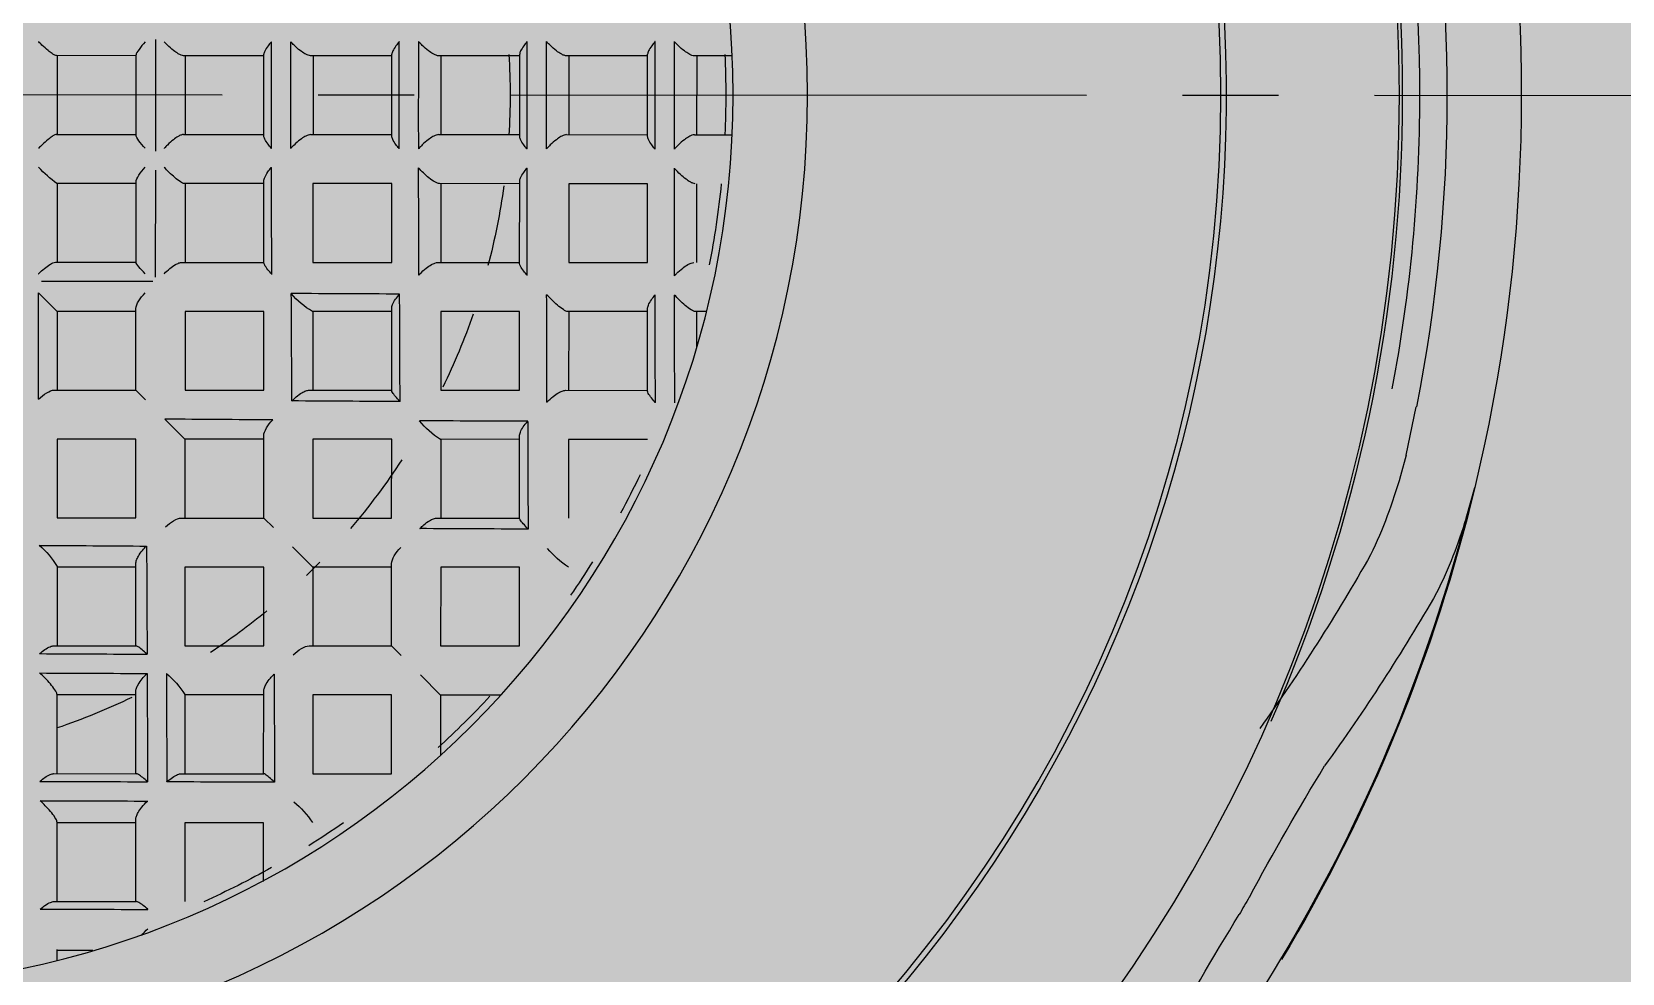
# Model space of a CAD drawing. Header units: millimetres. Extents: x 307301 to 459443, y -2888111 to -2805601.
# Drawn here: x 451698.77 to 451709.12, y -2883735.77 to -2883729.64 of the extents above; entities that cross this region are included whole.
import ezdxf

# ---------------------------------------------------------------- set-up
doc = ezdxf.new("R2010")
doc.units = ezdxf.units.MM
doc.header["$LTSCALE"] = 10
doc.header["$MEASUREMENT"] = 0
doc.linetypes.add('CENTER2', pattern=[1.125, 0.75, -0.125, 0.125, -0.125])
for name, color, linetype in [('$DDT_AUDIT_GENERATED_(131)', 7, 'Continuous'), ('$DDT_AUDIT_GENERATED_(159)', 7, 'Continuous'), ('$DDT_AUDIT_GENERATED_(15E)', 7, 'Continuous'), ('$DDT_AUDIT_GENERATED_(224)', 7, 'Continuous'), ('$DDT_AUDIT_GENERATED_(77)', 7, 'Continuous'), ('$DDT_AUDIT_GENERATED_(7E)', 7, 'Continuous'), ('$DDT_AUDIT_GENERATED_(901)', 7, 'Continuous'), ('$DDT_AUDIT_GENERATED_(E33)', 7, 'Continuous'), ('BMA  furniture', 6, 'Continuous'), ('Default', 7, 'Continuous'), ('Furniture - Plan', 3, 'Continuous')]:
    doc.layers.add(name, color=color, linetype=linetype)

# ---------------------------------------------------------------- blocks, each defined once
blk = doc.blocks.new('TUFTUFTU')
at = {"layer": 'Furniture - Plan', "ltscale": 0.01}
h = blk.add_hatch(color=250, dxfattribs=at)
h.dxf.hatch_style = 1
h.set_gradient(color1=(51, 51, 51), color2=(105, 105, 105), one_color=1, tint=0.41, name='INVCYLINDER')
edge = h.paths.add_edge_path()
edge.add_arc((1413476.938, -245799), 296.526, 0, 360)
at = {"layer": '$DDT_AUDIT_GENERATED_(131)', "color": 6, "linetype": 'Continuous'}
for radius, start, end in [(20.547, 158.644, 180.0261), (11.517, 177.3842, 180.0261), (20.547, 180.0261, 190.7343), (11.517, 180.0261, 182.5504), (11.517, 185.7775, 191.0834), (11.517, 205.4253, 208.2256), (11.517, 211.8503, 214.4429), (11.517, 222.8171, 227.5499), (11.517, 235.3841, 238.0761), (11.517, 240.8701, 245.7889)]:
    blk.add_arc((1413476.938, -245799), radius, start, end, dxfattribs=at)
at = {"layer": '$DDT_AUDIT_GENERATED_(159)', "color": 6, "linetype": 'Continuous'}
for start, end in [(176.5422, 180.0261), (180.0261, 183.4538), (187.8004, 194.7813), (199.1279, 205.9048), (213.0563, 220.4118), (224.2969, 225.9025), (230.47, 236.4663), (244.2344, 251.144)]:
    blk.add_arc((1413476.938, -245799), 8.71, start, end, dxfattribs=at)
at = {"layer": '$DDT_AUDIT_GENERATED_(15E)', "color": 3, "linetype": 'Continuous'}
for radius in [295.946, 295.558]:
    blk.add_circle((1413476.938, -245799), radius, dxfattribs=at)
at = {"layer": '$DDT_AUDIT_GENERATED_(224)', "color": 3, "linetype": 'Continuous'}
for radius in [300, 296.526, 296.132]:
    blk.add_circle((1413476.938, -245799), radius, dxfattribs=at)
at = {"layer": '$DDT_AUDIT_GENERATED_(77)', "color": 6, "linetype": 'Continuous'}
for radius in [20.285, 17.962, 12.581]:
    blk.add_circle((1413476.938, -245799), radius, dxfattribs=at)
for radius, start, end in [(18.03, 345.0261, 285.0261), (20.323, 155.4594, 180.0261), (20.323, 180.0261, 203.6723)]:
    blk.add_arc((1413476.938, -245799), radius, start, end, dxfattribs=at)
at = {"layer": '$DDT_AUDIT_GENERATED_(7E)', "color": 6, "linetype": 'Continuous'}
for p, q in [((1413456.567, -245803.689), (1413456.433, -245803.061)), ((1413455.55, -245803.571), (1413455.672, -245804.11)), ((1413456.567, -245803.689), (1413456.64, -245803.958)), ((1413455.784, -245804.509), (1413455.672, -245804.11))]:
    blk.add_line(p, q, dxfattribs=at)
for radius in [62.905, 61.937]:
    blk.add_circle((1413476.938, -245799), radius, dxfattribs=at)
for centre, radius, start, end in [((1413476.938, -245799), 21.872, 167.9893, 192.0628), ((1413476.938, -245799), 20.904, 168.8514, 191.2007), ((1413462.704, -245802.257), 6.299, 195.6674, 205.6992), ((1413476.938, -245799), 21.872, 193.5123, 210.9797), ((1413461.608, -245802.779), 6.075, 196.5465, 206.4505), ((1413476.939, -245799), 21.86, 194.5973, 225.4548), ((1413479.349, -245792.356), 25.647, 209.5077, 215.5017), ((1413478.447, -245792.651), 25.71, 209.9453, 215.9266), ((1413422.171, -245829.219), 41.456, 28.4918, 31.2106), ((1413477.609, -245798.613), 21.872, 209.6802, 210.3719), ((1413421.936, -245832.23), 43.166, 28.8954, 31.5065)]:
    blk.add_arc(centre, radius, start, end, dxfattribs=at)
at = {"layer": '$DDT_AUDIT_GENERATED_(901)', "color": 6, "linetype": 'Continuous'}
for p, q in [((1413472.844, -245798.278), (1413472.845, -245799.734)), ((1413465.332, -245798.492), (1413465.828, -245798.492)), ((1413465.799, -245798.492), (1413465.8, -245799.518)), ((1413466.438, -245799.541), (1413466.438, -245798.469)), ((1413466.438, -245798.492), (1413467.493, -245798.491)), ((1413467.464, -245798.491), (1413467.464, -245799.517)), ((1413468.103, -245799.54), (1413468.102, -245798.469)), ((1413468.102, -245798.491), (1413469.158, -245798.491)), ((1413469.128, -245798.491), (1413469.129, -245799.517)), ((1413469.767, -245799.538), (1413469.767, -245798.469)), ((1413469.767, -245798.49), (1413470.824, -245798.49)), ((1413470.793, -245798.49), (1413470.793, -245799.516)), ((1413471.432, -245799.536), (1413471.432, -245798.469)), ((1413471.432, -245798.49), (1413471.702, -245798.49)), ((1413471.702, -245798.49), (1413472.48, -245798.489)), ((1413472.457, -245798.489), (1413472.458, -245799.515)), ((1413473.097, -245799.525), (1413473.096, -245798.479)), ((1413473.096, -245798.489), (1413474.132, -245798.488)), ((1413474.122, -245798.488), (1413474.122, -245799.514)), ((1413465.828, -245799.518), (1413465.332, -245799.518)), ((1413467.493, -245799.517), (1413466.438, -245799.518)), ((1413469.158, -245799.517), (1413468.103, -245799.517)), ((1413470.824, -245799.516), (1413469.767, -245799.516)), ((1413471.702, -245799.515), (1413471.432, -245799.515)), ((1413472.48, -245799.515), (1413471.702, -245799.515)), ((1413474.132, -245799.514), (1413473.097, -245799.515)), ((1413465.8, -245800.157), (1413465.8, -245801.183)), ((1413466.439, -245800.156), (1413467.464, -245800.156)), ((1413466.439, -245801.182), (1413466.439, -245800.156)), ((1413467.464, -245800.156), (1413467.465, -245801.182)), ((1413468.104, -245801.196), (1413468.103, -245800.124)), ((1413468.103, -245800.156), (1413469.148, -245800.155)), ((1413469.129, -245800.155), (1413469.13, -245801.181)), ((1413469.768, -245800.155), (1413470.794, -245800.155)), ((1413469.768, -245801.181), (1413469.768, -245800.155)), ((1413470.794, -245800.155), (1413470.794, -245801.18)), ((1413471.433, -245801.188), (1413471.432, -245800.12)), ((1413471.432, -245800.154), (1413471.743, -245800.154)), ((1413471.743, -245800.154), (1413472.468, -245800.154)), ((1413472.458, -245800.154), (1413472.459, -245801.18)), ((1413472.845, -245799.98), (1413472.846, -245801.374)), ((1413473.097, -245801.182), (1413473.097, -245800.131)), ((1413473.097, -245800.153), (1413474.125, -245800.153)), ((1413474.123, -245800.153), (1413474.123, -245801.179)), ((1413467.465, -245801.182), (1413466.439, -245801.182)), ((1413469.168, -245801.181), (1413468.104, -245801.182)), ((1413470.794, -245801.18), (1413469.768, -245801.181)), ((1413472.217, -245801.18), (1413471.433, -245801.18)), ((1413472.497, -245801.18), (1413472.217, -245801.18)), ((1413474.145, -245801.179), (1413473.097, -245801.179)), ((1413472.878, -245801.431), (1413474.329, -245801.43)), ((1413474.124, -245801.818), (1413474.365, -245801.576)), ((1413474.366, -245802.963), (1413474.365, -245801.576)), ((1413465.673, -245801.821), (1413465.815, -245801.821)), ((1413465.801, -245801.821), (1413465.801, -245802.291)), ((1413466.44, -245802.856), (1413466.439, -245801.784)), ((1413466.439, -245801.821), (1413467.478, -245801.821)), ((1413467.465, -245801.821), (1413467.466, -245802.846)), ((1413468.104, -245801.82), (1413469.13, -245801.82)), ((1413468.104, -245802.846), (1413468.104, -245801.82)), ((1413469.13, -245801.82), (1413469.13, -245802.846)), ((1413469.769, -245802.85), (1413469.768, -245801.779)), ((1413469.769, -245801.82), (1413470.801, -245801.819)), ((1413470.794, -245801.819), (1413470.795, -245802.845)), ((1413471.433, -245801.819), (1413472.459, -245801.818)), ((1413471.434, -245802.845), (1413471.433, -245801.819)), ((1413472.459, -245801.818), (1413472.459, -245802.844)), ((1413473.098, -245802.413), (1413473.098, -245801.779)), ((1413473.098, -245801.818), (1413474.124, -245801.818)), ((1413474.124, -245801.818), (1413474.124, -245802.843)), ((1413473.098, -245802.844), (1413473.098, -245802.413)), ((1413467.508, -245802.846), (1413466.44, -245802.847)), ((1413469.13, -245802.846), (1413468.104, -245802.846)), ((1413470.842, -245802.845), (1413469.769, -245802.845)), ((1413472.459, -245802.844), (1413471.434, -245802.845)), ((1413472.973, -245802.969), (1413473.098, -245802.844)), ((1413473.529, -245802.844), (1413473.098, -245802.844)), ((1413474.163, -245802.843), (1413473.529, -245802.844)), ((1413472.46, -245803.483), (1413472.722, -245803.221)), ((1413468.105, -245804.513), (1413468.105, -245803.441)), ((1413471.434, -245804.509), (1413471.434, -245803.436)), ((1413466.44, -245803.486), (1413467.466, -245803.485)), ((1413467.466, -245803.485), (1413467.466, -245804.511)), ((1413468.105, -245803.485), (1413469.134, -245803.484)), ((1413469.131, -245803.484), (1413469.131, -245804.51)), ((1413469.769, -245803.484), (1413470.795, -245803.484)), ((1413469.77, -245804.51), (1413469.769, -245803.484)), ((1413470.795, -245803.484), (1413470.796, -245804.509)), ((1413471.434, -245803.483), (1413472.46, -245803.483)), ((1413472.46, -245803.483), (1413472.46, -245804.509)), ((1413473.098, -245803.483), (1413474.124, -245803.482)), ((1413473.099, -245804.508), (1413473.098, -245803.483)), ((1413474.124, -245803.482), (1413474.125, -245804.508)), ((1413469.178, -245804.51), (1413468.105, -245804.511)), ((1413470.796, -245804.509), (1413469.77, -245804.51)), ((1413471.309, -245804.634), (1413471.434, -245804.509)), ((1413472.508, -245804.509), (1413471.434, -245804.509)), ((1413474.125, -245804.508), (1413473.099, -245804.508)), ((1413470.796, -245805.148), (1413471.058, -245804.886)), ((1413469.771, -245806.175), (1413469.77, -245805.101)), ((1413473.1, -245806.173), (1413473.099, -245805.101)), ((1413468.105, -245805.149), (1413469.131, -245805.149)), ((1413468.106, -245806.175), (1413468.105, -245805.149)), ((1413469.131, -245805.149), (1413469.132, -245806.175)), ((1413469.77, -245805.149), (1413470.796, -245805.148)), ((1413470.796, -245805.148), (1413470.796, -245806.174)), ((1413471.435, -245805.148), (1413472.46, -245805.147)), ((1413471.435, -245806.174), (1413471.435, -245805.148)), ((1413472.46, -245805.147), (1413472.461, -245806.173)), ((1413473.099, -245805.147), (1413474.125, -245805.147)), ((1413474.125, -245805.14), (1413474.125, -245806.173)), ((1413469.132, -245806.175), (1413468.106, -245806.175)), ((1413469.645, -245806.3), (1413469.771, -245806.175)), ((1413470.844, -245806.174), (1413469.771, -245806.175)), ((1413472.461, -245806.173), (1413471.435, -245806.174)), ((1413474.166, -245806.173), (1413473.095, -245806.173)), ((1413469.132, -245806.814), (1413469.394, -245806.551)), ((1413471.436, -245807.838), (1413471.435, -245806.765)), ((1413473.1, -245807.838), (1413473.1, -245806.767)), ((1413468.345, -245806.814), (1413469.132, -245806.814)), ((1413469.132, -245806.814), (1413469.132, -245807.601)), ((1413469.771, -245806.813), (1413470.797, -245806.813)), ((1413469.771, -245807.839), (1413469.771, -245806.813)), ((1413470.797, -245806.813), (1413470.797, -245807.839)), ((1413471.435, -245806.813), (1413472.461, -245806.812)), ((1413472.461, -245806.808), (1413472.462, -245807.838)), ((1413473.1, -245806.812), (1413474.126, -245806.811)), ((1413474.126, -245806.801), (1413474.126, -245807.837)), ((1413470.797, -245807.839), (1413469.771, -245807.839)), ((1413472.506, -245807.838), (1413471.433, -245807.838)), ((1413474.165, -245807.837), (1413473.093, -245807.838)), ((1413473.101, -245809.502), (1413473.101, -245808.434)), ((1413471.436, -245808.477), (1413472.462, -245808.477)), ((1413471.436, -245809.241), (1413471.436, -245808.477)), ((1413472.462, -245808.477), (1413472.462, -245809.502)), ((1413473.101, -245808.476), (1413474.127, -245808.476)), ((1413474.127, -245808.463), (1413474.127, -245809.502)), ((1413474.164, -245809.502), (1413473.092, -245809.502)), ((1413473.658, -245810.141), (1413474.127, -245810.14)), ((1413474.127, -245810.126), (1413474.127, -245810.268))]:
    blk.add_line(p, q, dxfattribs=at)
for centre, radius, start, end in [((1412241.957, -245799.562), 1224.133, 359.993278, 0.058828), ((1412297.968, -245799.536), 1168.373, 359.991721, 0.060385), ((1412588.193, -245799.404), 879.562, 359.980511, 0.071595), ((1412635.549, -245799.383), 832.457, 359.977948, 0.074158), ((1412877.168, -245799.273), 592.25, 359.958571, 0.093534), ((1412915.869, -245799.255), 553.802, 359.95392, 0.09819), ((1413108.884, -245799.167), 362.199, 359.9161, 0.136), ((1413138.929, -245799.154), 332.406, 359.90633, 0.14577), ((1412107.624, -245799.503), 1358.466, 359.921865, 359.98095), ((1412498.261, -245799.266), 969.745, 359.876862, 359.959495), ((1412735.971, -245799.081), 733.448, 359.82308, 359.932155), ((1412985.892, -245798.74), 485.444, 359.69349, 359.85777), ((1413473.336, -245799.019), 1.382, 304.8378, 318.0932), ((1411594.977, -245798.738), 1871.113, 359.869268, 359.9122), ((1411643.157, -245798.651), 1823.185, 359.863123, 359.907178), ((1411871.823, -245798.036), 1595.933, 359.821736, 359.872022), ((1412002.826, -245796.356), 1466.849, 359.74077, 359.795413), ((1413465.989, -244943.136), 858.465, 270.245407, 270.339537), ((1413470.303, -245800.951), 1.001, 299.8476, 320.5892), ((1411673.249, -245792.22), 1797.851, 359.65697, 359.701513), ((1413464.233, -244780.812), 1022.195, 270.304189, 270.383121), ((1413462.168, -244407.837), 1395.425, 270.239399, 270.297288), ((1413468.513, -245802.503), 1.162, 302.3198, 320.3959), ((1413464.743, -244865.821), 937.434, 270.401846, 270.487663), ((1413459.856, -244016.729), 1787.943, 270.260784, 270.305924), ((1413466.668, -245803.988), 1.411, 304.5949, 319.5417), ((1414451.128, -245810.555), 978.185, 179.667209, 179.749692), ((1413485.359, -247602.782), 1797.951, 90.350594, 90.395135), ((1413474.994, -245805.637), 1.001, 129.4629, 150.2045), ((1413480.923, -247273.059), 1466.799, 90.256692, 90.311337), ((1415218.371, -245814.297), 1747.089, 179.745654, 179.79185), ((1413473.443, -245807.428), 1.162, 129.6562, 147.7323), ((1414936.84, -245812.765), 1464.152, 179.756176, 179.811348), ((1414841.918, -245812.267), 1368.978, 179.760007, 179.819025), ((1413480.585, -247270.824), 1464.311, 90.24395, 90.298697), ((1413479.477, -247372.301), 1564.372, 90.187877, 90.239169), ((1413471.96, -245809.275), 1.411, 130.5105, 145.4572), ((1413479.362, -247404.143), 1595.962, 90.180084, 90.230369), ((1413478.955, -247632.759), 1823.164, 90.144928, 90.188983), ((1413472.453, -245810.401), 0.732, 38.4799, 48.1342)]:
    blk.add_arc(centre, radius, start, end, dxfattribs=at)
for points, knots in [([(1413465.828, -245798.492), (1413465.837, -245798.492), (1413465.848, -245798.49), (1413465.861, -245798.485), (1413465.873, -245798.481), (1413465.886, -245798.474), (1413465.9, -245798.467), (1413465.919, -245798.456), (1413465.94, -245798.442), (1413465.959, -245798.427), (1413465.987, -245798.406), (1413466.013, -245798.383), (1413466.038, -245798.359), (1413466.055, -245798.342), (1413466.072, -245798.325), (1413466.087, -245798.308), (1413466.088, -245798.307), (1413466.088, -245798.306), (1413466.089, -245798.305)], [0, 0, 0, 0, 0.145875, 0.145875, 0.145875, 0.290449, 0.290449, 0.290449, 0.498511, 0.498511, 0.498511, 0.786425, 0.786425, 0.786425, 0.989253, 0.989253, 0.989253, 1, 1, 1, 1]), ([(1413466.341, -245798.305), (1413466.342, -245798.306), (1413466.342, -245798.307), (1413466.343, -245798.307), (1413466.358, -245798.325), (1413466.372, -245798.342), (1413466.385, -245798.359), (1413466.402, -245798.383), (1413466.417, -245798.407), (1413466.426, -245798.427), (1413466.433, -245798.443), (1413466.438, -245798.458), (1413466.438, -245798.469)], [0, 0, 0, 0, 0.014647, 0.014647, 0.014647, 0.296301, 0.296301, 0.296301, 0.696508, 0.696508, 0.696508, 1, 1, 1, 1]), ([(1413467.493, -245798.491), (1413467.502, -245798.491), (1413467.513, -245798.489), (1413467.526, -245798.484), (1413467.538, -245798.48), (1413467.552, -245798.473), (1413467.565, -245798.466), (1413467.585, -245798.455), (1413467.606, -245798.441), (1413467.625, -245798.426), (1413467.653, -245798.405), (1413467.679, -245798.382), (1413467.704, -245798.358), (1413467.721, -245798.341), (1413467.737, -245798.325), (1413467.751, -245798.308), (1413467.752, -245798.307), (1413467.753, -245798.306), (1413467.754, -245798.305)], [0, 0, 0, 0, 0.146971, 0.146971, 0.146971, 0.292613, 0.292613, 0.292613, 0.502793, 0.502793, 0.502793, 0.793256, 0.793256, 0.793256, 0.98921, 0.98921, 0.98921, 1, 1, 1, 1]), ([(1413468.005, -245798.305), (1413468.006, -245798.306), (1413468.007, -245798.307), (1413468.008, -245798.308), (1413468.023, -245798.325), (1413468.037, -245798.343), (1413468.049, -245798.36), (1413468.066, -245798.383), (1413468.081, -245798.407), (1413468.091, -245798.427), (1413468.098, -245798.443), (1413468.102, -245798.457), (1413468.102, -245798.469)], [0, 0, 0, 0, 0.014628, 0.014628, 0.014628, 0.296243, 0.296243, 0.296243, 0.696776, 0.696776, 0.696776, 1, 1, 1, 1]), ([(1413469.158, -245798.491), (1413469.167, -245798.491), (1413469.179, -245798.488), (1413469.192, -245798.484), (1413469.204, -245798.479), (1413469.218, -245798.473), (1413469.231, -245798.465), (1413469.251, -245798.454), (1413469.272, -245798.44), (1413469.292, -245798.424), (1413469.32, -245798.404), (1413469.346, -245798.38), (1413469.371, -245798.356), (1413469.387, -245798.34), (1413469.402, -245798.325), (1413469.416, -245798.309), (1413469.417, -245798.308), (1413469.417, -245798.307), (1413469.418, -245798.306)], [0, 0, 0, 0, 0.148561, 0.148561, 0.148561, 0.295756, 0.295756, 0.295756, 0.509003, 0.509003, 0.509003, 0.80311, 0.80311, 0.80311, 0.989148, 0.989148, 0.989148, 1, 1, 1, 1]), ([(1413469.67, -245798.306), (1413469.67, -245798.307), (1413469.671, -245798.308), (1413469.672, -245798.309), (1413469.687, -245798.326), (1413469.701, -245798.344), (1413469.713, -245798.36), (1413469.731, -245798.384), (1413469.746, -245798.407), (1413469.755, -245798.428), (1413469.763, -245798.443), (1413469.767, -245798.458), (1413469.767, -245798.469)], [0, 0, 0, 0, 0.0146, 0.0146, 0.0146, 0.296351, 0.296351, 0.296351, 0.697247, 0.697247, 0.697247, 1, 1, 1, 1]), ([(1413470.824, -245798.49), (1413470.833, -245798.49), (1413470.845, -245798.487), (1413470.858, -245798.483), (1413470.87, -245798.478), (1413470.884, -245798.472), (1413470.898, -245798.464), (1413470.919, -245798.452), (1413470.94, -245798.438), (1413470.96, -245798.423), (1413470.988, -245798.402), (1413471.015, -245798.378), (1413471.039, -245798.353), (1413471.054, -245798.339), (1413471.067, -245798.325), (1413471.08, -245798.31), (1413471.081, -245798.309), (1413471.082, -245798.309), (1413471.082, -245798.308)], [0, 0, 0, 0, 0.151079, 0.151079, 0.151079, 0.300732, 0.300732, 0.300732, 0.51881, 0.51881, 0.51881, 0.818547, 0.818547, 0.818547, 0.989051, 0.989051, 0.989051, 1, 1, 1, 1]), ([(1413471.334, -245798.308), (1413471.335, -245798.309), (1413471.336, -245798.31), (1413471.336, -245798.311), (1413471.351, -245798.328), (1413471.366, -245798.345), (1413471.378, -245798.362), (1413471.395, -245798.386), (1413471.41, -245798.409), (1413471.42, -245798.429), (1413471.427, -245798.444), (1413471.432, -245798.458), (1413471.432, -245798.469)], [0, 0, 0, 0, 0.014552, 0.014552, 0.014552, 0.296996, 0.296996, 0.296996, 0.698185, 0.698185, 0.698185, 1, 1, 1, 1]), ([(1413472.48, -245798.489), (1413472.488, -245798.489), (1413472.499, -245798.487), (1413472.51, -245798.482), (1413472.522, -245798.477), (1413472.535, -245798.471), (1413472.548, -245798.463), (1413472.568, -245798.451), (1413472.588, -245798.437), (1413472.608, -245798.421), (1413472.636, -245798.4), (1413472.663, -245798.376), (1413472.688, -245798.351), (1413472.702, -245798.338), (1413472.715, -245798.325), (1413472.727, -245798.311), (1413472.728, -245798.31), (1413472.729, -245798.309), (1413472.729, -245798.308)], [0, 0, 0, 0, 0.152296, 0.152296, 0.152296, 0.303133, 0.303133, 0.303133, 0.524406, 0.524406, 0.524406, 0.830898, 0.830898, 0.830898, 0.989077, 0.989077, 0.989077, 1, 1, 1, 1]), ([(1413472.976, -245798.308), (1413473.008, -245798.342), (1413473.036, -245798.376), (1413473.08, -245798.437), (1413473.096, -245798.464), (1413473.096, -245798.479)], [0, 0, 0, 0, 0.5, 0.5, 1, 1, 1, 1]), ([(1413474.132, -245798.488), (1413474.137, -245798.488), (1413474.145, -245798.486), (1413474.155, -245798.481), (1413474.164, -245798.477), (1413474.175, -245798.47), (1413474.187, -245798.462), (1413474.204, -245798.451), (1413474.223, -245798.437), (1413474.241, -245798.421), (1413474.268, -245798.4), (1413474.295, -245798.375), (1413474.321, -245798.35), (1413474.334, -245798.337), (1413474.348, -245798.324), (1413474.361, -245798.31), (1413474.362, -245798.31), (1413474.363, -245798.309), (1413474.364, -245798.308)], [0, 0, 0, 0, 0.151404, 0.151404, 0.151404, 0.301338, 0.301338, 0.301338, 0.522087, 0.522087, 0.522087, 0.829533, 0.829533, 0.829533, 0.989116, 0.989116, 0.989116, 1, 1, 1, 1]), ([(1413465.828, -245799.518), (1413465.837, -245799.518), (1413465.849, -245799.521), (1413465.861, -245799.525), (1413465.873, -245799.529), (1413465.887, -245799.536), (1413465.9, -245799.544), (1413465.92, -245799.555), (1413465.94, -245799.568), (1413465.96, -245799.583), (1413465.987, -245799.604), (1413466.014, -245799.627), (1413466.038, -245799.651), (1413466.056, -245799.668), (1413466.072, -245799.685), (1413466.087, -245799.702), (1413466.088, -245799.703), (1413466.089, -245799.704), (1413466.09, -245799.705)], [0, 0, 0, 0, 0.145875, 0.145875, 0.145875, 0.290449, 0.290449, 0.290449, 0.498511, 0.498511, 0.498511, 0.786425, 0.786425, 0.786425, 0.989253, 0.989253, 0.989253, 1, 1, 1, 1]), ([(1413466.341, -245799.705), (1413466.342, -245799.704), (1413466.343, -245799.703), (1413466.344, -245799.702), (1413466.359, -245799.685), (1413466.373, -245799.667), (1413466.385, -245799.65), (1413466.403, -245799.627), (1413466.417, -245799.603), (1413466.427, -245799.582), (1413466.434, -245799.567), (1413466.438, -245799.552), (1413466.438, -245799.541)], [0, 0, 0, 0, 0.014647, 0.014647, 0.014647, 0.296301, 0.296301, 0.296301, 0.696508, 0.696508, 0.696508, 1, 1, 1, 1]), ([(1413467.493, -245799.517), (1413467.502, -245799.517), (1413467.514, -245799.52), (1413467.526, -245799.524), (1413467.539, -245799.529), (1413467.552, -245799.535), (1413467.566, -245799.543), (1413467.586, -245799.554), (1413467.606, -245799.568), (1413467.626, -245799.583), (1413467.653, -245799.604), (1413467.68, -245799.627), (1413467.705, -245799.651), (1413467.721, -245799.667), (1413467.737, -245799.684), (1413467.752, -245799.701), (1413467.753, -245799.702), (1413467.754, -245799.702), (1413467.754, -245799.703)], [0, 0, 0, 0, 0.146971, 0.146971, 0.146971, 0.292613, 0.292613, 0.292613, 0.502793, 0.502793, 0.502793, 0.793256, 0.793256, 0.793256, 0.98921, 0.98921, 0.98921, 1, 1, 1, 1]), ([(1413468.006, -245799.703), (1413468.007, -245799.702), (1413468.007, -245799.701), (1413468.008, -245799.7), (1413468.023, -245799.683), (1413468.037, -245799.666), (1413468.05, -245799.649), (1413468.067, -245799.625), (1413468.082, -245799.601), (1413468.091, -245799.581), (1413468.098, -245799.565), (1413468.103, -245799.551), (1413468.103, -245799.54)], [0, 0, 0, 0, 0.014628, 0.014628, 0.014628, 0.296243, 0.296243, 0.296243, 0.696776, 0.696776, 0.696776, 1, 1, 1, 1]), ([(1413469.158, -245799.517), (1413469.168, -245799.517), (1413469.179, -245799.519), (1413469.192, -245799.524), (1413469.204, -245799.528), (1413469.218, -245799.535), (1413469.232, -245799.542), (1413469.252, -245799.554), (1413469.273, -245799.568), (1413469.293, -245799.583), (1413469.32, -245799.604), (1413469.347, -245799.627), (1413469.372, -245799.651), (1413469.387, -245799.667), (1413469.402, -245799.682), (1413469.416, -245799.698), (1413469.417, -245799.699), (1413469.418, -245799.7), (1413469.419, -245799.701)], [0, 0, 0, 0, 0.148561, 0.148561, 0.148561, 0.295756, 0.295756, 0.295756, 0.509003, 0.509003, 0.509003, 0.80311, 0.80311, 0.80311, 0.989148, 0.989148, 0.989148, 1, 1, 1, 1]), ([(1413469.67, -245799.701), (1413469.671, -245799.7), (1413469.672, -245799.699), (1413469.673, -245799.698), (1413469.688, -245799.681), (1413469.702, -245799.663), (1413469.714, -245799.646), (1413469.732, -245799.623), (1413469.746, -245799.599), (1413469.756, -245799.579), (1413469.763, -245799.563), (1413469.767, -245799.549), (1413469.767, -245799.538)], [0, 0, 0, 0, 0.0146, 0.0146, 0.0146, 0.296351, 0.296351, 0.296351, 0.697247, 0.697247, 0.697247, 1, 1, 1, 1]), ([(1413470.824, -245799.516), (1413470.834, -245799.516), (1413470.846, -245799.518), (1413470.858, -245799.523), (1413470.871, -245799.527), (1413470.885, -245799.534), (1413470.899, -245799.542), (1413470.919, -245799.553), (1413470.94, -245799.567), (1413470.96, -245799.583), (1413470.988, -245799.604), (1413471.015, -245799.628), (1413471.04, -245799.652), (1413471.054, -245799.666), (1413471.068, -245799.681), (1413471.081, -245799.695), (1413471.081, -245799.696), (1413471.082, -245799.697), (1413471.083, -245799.698)], [0, 0, 0, 0, 0.151079, 0.151079, 0.151079, 0.300732, 0.300732, 0.300732, 0.51881, 0.51881, 0.51881, 0.818547, 0.818547, 0.818547, 0.989051, 0.989051, 0.989051, 1, 1, 1, 1]), ([(1413471.335, -245799.697), (1413471.335, -245799.696), (1413471.336, -245799.695), (1413471.337, -245799.695), (1413471.352, -245799.677), (1413471.366, -245799.66), (1413471.379, -245799.643), (1413471.396, -245799.619), (1413471.411, -245799.596), (1413471.42, -245799.576), (1413471.428, -245799.561), (1413471.432, -245799.547), (1413471.432, -245799.536)], [0, 0, 0, 0, 0.014552, 0.014552, 0.014552, 0.296996, 0.296996, 0.296996, 0.698185, 0.698185, 0.698185, 1, 1, 1, 1]), ([(1413472.48, -245799.515), (1413472.488, -245799.515), (1413472.499, -245799.518), (1413472.511, -245799.522), (1413472.522, -245799.527), (1413472.535, -245799.533), (1413472.549, -245799.541), (1413472.568, -245799.553), (1413472.589, -245799.567), (1413472.609, -245799.583), (1413472.636, -245799.604), (1413472.664, -245799.628), (1413472.689, -245799.653), (1413472.702, -245799.666), (1413472.715, -245799.679), (1413472.728, -245799.693), (1413472.728, -245799.694), (1413472.729, -245799.695), (1413472.73, -245799.696)], [0, 0, 0, 0, 0.152296, 0.152296, 0.152296, 0.303133, 0.303133, 0.303133, 0.524406, 0.524406, 0.524406, 0.830898, 0.830898, 0.830898, 0.989077, 0.989077, 0.989077, 1, 1, 1, 1]), ([(1413472.977, -245799.695), (1413473.009, -245799.661), (1413473.037, -245799.628), (1413473.081, -245799.567), (1413473.097, -245799.54), (1413473.097, -245799.525)], [0, 0, 0, 0, 0.5, 0.5, 1, 1, 1, 1]), ([(1413474.132, -245799.514), (1413474.138, -245799.514), (1413474.146, -245799.517), (1413474.155, -245799.521), (1413474.165, -245799.526), (1413474.176, -245799.532), (1413474.187, -245799.54), (1413474.204, -245799.552), (1413474.223, -245799.566), (1413474.242, -245799.582), (1413474.268, -245799.603), (1413474.295, -245799.627), (1413474.321, -245799.652), (1413474.335, -245799.665), (1413474.348, -245799.679), (1413474.361, -245799.692), (1413474.362, -245799.693), (1413474.363, -245799.694), (1413474.364, -245799.695)], [0, 0, 0, 0, 0.151404, 0.151404, 0.151404, 0.301338, 0.301338, 0.301338, 0.522087, 0.522087, 0.522087, 0.829533, 0.829533, 0.829533, 0.989116, 0.989116, 0.989116, 1, 1, 1, 1]), ([(1413465.821, -245800.157), (1413465.829, -245800.157), (1413465.838, -245800.155), (1413465.849, -245800.15), (1413465.86, -245800.146), (1413465.872, -245800.14), (1413465.885, -245800.133), (1413465.902, -245800.123), (1413465.92, -245800.111), (1413465.938, -245800.098), (1413465.962, -245800.079), (1413465.987, -245800.058), (1413466.011, -245800.036), (1413466.038, -245800.011), (1413466.064, -245799.984), (1413466.087, -245799.957), (1413466.088, -245799.956), (1413466.089, -245799.956), (1413466.09, -245799.955)], [0, 0, 0, 0, 0.130615, 0.130615, 0.130615, 0.260342, 0.260342, 0.260342, 0.438697, 0.438697, 0.438697, 0.690382, 0.690382, 0.690382, 0.989825, 0.989825, 0.989825, 1, 1, 1, 1]), ([(1413468.103, -245800.124), (1413468.103, -245800.111), (1413468.099, -245800.096), (1413468.092, -245800.079), (1413468.082, -245800.057), (1413468.068, -245800.033), (1413468.051, -245800.009), (1413468.038, -245799.991), (1413468.024, -245799.973), (1413468.008, -245799.955), (1413468.007, -245799.954), (1413468.007, -245799.953), (1413468.006, -245799.952)], [0, 0, 0, 0, 0.303302, 0.303302, 0.303302, 0.695194, 0.695194, 0.695194, 0.985076, 0.985076, 0.985076, 1, 1, 1, 1]), ([(1413469.148, -245800.155), (1413469.177, -245800.155), (1413469.234, -245800.12), (1413469.333, -245800.04), (1413469.38, -245799.994), (1413469.419, -245799.949)], [0, 0, 0, 0, 0.5, 0.5, 1, 1, 1, 1]), ([(1413471.432, -245800.12), (1413471.432, -245800.107), (1413471.428, -245800.09), (1413471.421, -245800.073), (1413471.412, -245800.051), (1413471.397, -245800.027), (1413471.381, -245800.003), (1413471.368, -245799.985), (1413471.353, -245799.966), (1413471.337, -245799.947), (1413471.336, -245799.947), (1413471.335, -245799.946), (1413471.334, -245799.945)], [0, 0, 0, 0, 0.301267, 0.301267, 0.301267, 0.68809, 0.68809, 0.68809, 0.98501, 0.98501, 0.98501, 1, 1, 1, 1]), ([(1413472.468, -245800.154), (1413472.49, -245800.154), (1413472.543, -245800.117), (1413472.641, -245800.034), (1413472.689, -245799.988), (1413472.73, -245799.943)], [0, 0, 0, 0, 0.5, 0.5, 1, 1, 1, 1]), ([(1413473.097, -245800.131), (1413473.097, -245800.11), (1413473.081, -245800.078), (1413473.037, -245800.012), (1413473.009, -245799.977), (1413472.977, -245799.942)], [0, 0, 0, 0, 0.5, 0.5, 1, 1, 1, 1]), ([(1413466.089, -245801.356), (1413466.088, -245801.355), (1413466.087, -245801.354), (1413466.086, -245801.353), (1413466.078, -245801.344), (1413466.07, -245801.335), (1413466.062, -245801.327), (1413466.037, -245801.301), (1413466.009, -245801.276), (1413465.981, -245801.254), (1413465.96, -245801.238), (1413465.937, -245801.222), (1413465.916, -245801.21), (1413465.901, -245801.202), (1413465.886, -245801.195), (1413465.873, -245801.19), (1413465.859, -245801.185), (1413465.846, -245801.183), (1413465.836, -245801.183)], [0, 0, 0, 0, 0.011348, 0.011348, 0.011348, 0.116907, 0.116907, 0.116907, 0.436701, 0.436701, 0.436701, 0.675798, 0.675798, 0.675798, 0.837062, 0.837062, 0.837062, 1, 1, 1, 1]), ([(1413468.004, -245801.351), (1413468.005, -245801.35), (1413468.005, -245801.349), (1413468.006, -245801.348), (1413468.022, -245801.33), (1413468.037, -245801.311), (1413468.051, -245801.294), (1413468.068, -245801.271), (1413468.083, -245801.249), (1413468.092, -245801.231), (1413468.099, -245801.217), (1413468.104, -245801.204), (1413468.104, -245801.196)], [0, 0, 0, 0, 0.014142, 0.014142, 0.014142, 0.312027, 0.312027, 0.312027, 0.706914, 0.706914, 0.706914, 1, 1, 1, 1]), ([(1413469.416, -245801.346), (1413469.415, -245801.345), (1413469.414, -245801.344), (1413469.413, -245801.343), (1413469.409, -245801.339), (1413469.406, -245801.335), (1413469.402, -245801.331), (1413469.377, -245801.305), (1413469.349, -245801.279), (1413469.32, -245801.256), (1413469.298, -245801.239), (1413469.275, -245801.223), (1413469.252, -245801.21), (1413469.237, -245801.201), (1413469.222, -245801.194), (1413469.207, -245801.189), (1413469.193, -245801.184), (1413469.179, -245801.181), (1413469.168, -245801.181)], [0, 0, 0, 0, 0.011715, 0.011715, 0.011715, 0.060732, 0.060732, 0.060732, 0.397296, 0.397296, 0.397296, 0.654831, 0.654831, 0.654831, 0.826479, 0.826479, 0.826479, 1, 1, 1, 1]), ([(1413471.329, -245801.336), (1413471.329, -245801.336), (1413471.33, -245801.335), (1413471.331, -245801.334), (1413471.349, -245801.314), (1413471.366, -245801.294), (1413471.381, -245801.276), (1413471.398, -245801.254), (1413471.412, -245801.234), (1413471.422, -245801.218), (1413471.428, -245801.206), (1413471.433, -245801.195), (1413471.433, -245801.188)], [0, 0, 0, 0, 0.013705, 0.013705, 0.013705, 0.340198, 0.340198, 0.340198, 0.720806, 0.720806, 0.720806, 1, 1, 1, 1]), ([(1413472.731, -245801.33), (1413472.73, -245801.329), (1413472.729, -245801.328), (1413472.728, -245801.327), (1413472.706, -245801.304), (1413472.682, -245801.281), (1413472.657, -245801.261), (1413472.634, -245801.242), (1413472.609, -245801.224), (1413472.585, -245801.21), (1413472.569, -245801.201), (1413472.553, -245801.194), (1413472.538, -245801.188), (1413472.524, -245801.183), (1413472.509, -245801.18), (1413472.497, -245801.18)], [0, 0, 0, 0, 0.012306, 0.012306, 0.012306, 0.321674, 0.321674, 0.321674, 0.615302, 0.615302, 0.615302, 0.806528, 0.806528, 0.806528, 1, 1, 1, 1]), ([(1413472.978, -245801.329), (1413473.009, -245801.297), (1413473.037, -245801.265), (1413473.081, -245801.212), (1413473.097, -245801.19), (1413473.097, -245801.182)], [0, 0, 0, 0, 0.5, 0.5, 1, 1, 1, 1]), ([(1413474.365, -245801.329), (1413474.364, -245801.328), (1413474.363, -245801.327), (1413474.362, -245801.326), (1413474.339, -245801.303), (1413474.314, -245801.28), (1413474.289, -245801.26), (1413474.266, -245801.241), (1413474.242, -245801.223), (1413474.219, -245801.209), (1413474.205, -245801.2), (1413474.191, -245801.193), (1413474.178, -245801.187), (1413474.166, -245801.182), (1413474.154, -245801.179), (1413474.145, -245801.179)], [0, 0, 0, 0, 0.012123, 0.012123, 0.012123, 0.325956, 0.325956, 0.325956, 0.621561, 0.621561, 0.621561, 0.809611, 0.809611, 0.809611, 1, 1, 1, 1]), ([(1413465.815, -245801.821), (1413465.84, -245801.821), (1413465.899, -245801.783), (1413466, -245801.698), (1413466.048, -245801.65), (1413466.088, -245801.605)], [0, 0, 0, 0, 0.5, 0.5, 1, 1, 1, 1]), ([(1413466.439, -245801.784), (1413466.439, -245801.77), (1413466.435, -245801.754), (1413466.428, -245801.736), (1413466.419, -245801.714), (1413466.405, -245801.69), (1413466.389, -245801.666), (1413466.375, -245801.647), (1413466.359, -245801.627), (1413466.342, -245801.607), (1413466.341, -245801.606), (1413466.341, -245801.605), (1413466.34, -245801.604)], [0, 0, 0, 0, 0.297124, 0.297124, 0.297124, 0.675161, 0.675161, 0.675161, 0.985035, 0.985035, 0.985035, 1, 1, 1, 1]), ([(1413467.478, -245801.821), (1413467.49, -245801.821), (1413467.511, -245801.811), (1413467.559, -245801.78), (1413467.586, -245801.759), (1413467.663, -245801.694), (1413467.711, -245801.646), (1413467.752, -245801.601)], [0, 0, 0, 0, 0.25, 0.25, 0.5, 0.5, 1, 1, 1, 1]), ([(1413469.768, -245801.779), (1413469.768, -245801.764), (1413469.764, -245801.748), (1413469.757, -245801.73), (1413469.748, -245801.708), (1413469.735, -245801.684), (1413469.719, -245801.66), (1413469.704, -245801.639), (1413469.687, -245801.617), (1413469.669, -245801.596), (1413469.668, -245801.595), (1413469.667, -245801.595), (1413469.666, -245801.594)], [0, 0, 0, 0, 0.289598, 0.289598, 0.289598, 0.65437, 0.65437, 0.65437, 0.985088, 0.985088, 0.985088, 1, 1, 1, 1]), ([(1413466.337, -245803.006), (1413466.338, -245803.005), (1413466.338, -245803.005), (1413466.339, -245803.004), (1413466.357, -245802.984), (1413466.373, -245802.965), (1413466.388, -245802.946), (1413466.405, -245802.925), (1413466.419, -245802.904), (1413466.429, -245802.887), (1413466.436, -245802.874), (1413466.44, -245802.864), (1413466.44, -245802.856)], [0, 0, 0, 0, 0.013794, 0.013794, 0.013794, 0.332699, 0.332699, 0.332699, 0.717117, 0.717117, 0.717117, 1, 1, 1, 1]), ([(1413467.748, -245803.001), (1413467.747, -245803), (1413467.746, -245802.999), (1413467.745, -245802.998), (1413467.722, -245802.973), (1413467.696, -245802.948), (1413467.668, -245802.926), (1413467.645, -245802.907), (1413467.621, -245802.89), (1413467.597, -245802.877), (1413467.581, -245802.868), (1413467.565, -245802.86), (1413467.55, -245802.855), (1413467.535, -245802.849), (1413467.52, -245802.846), (1413467.508, -245802.846)], [0, 0, 0, 0, 0.012191, 0.012191, 0.012191, 0.345656, 0.345656, 0.345656, 0.626474, 0.626474, 0.626474, 0.812184, 0.812184, 0.812184, 1, 1, 1, 1]), ([(1413469.66, -245802.992), (1413469.661, -245802.992), (1413469.662, -245802.991), (1413469.663, -245802.99), (1413469.683, -245802.968), (1413469.702, -245802.946), (1413469.719, -245802.926), (1413469.735, -245802.907), (1413469.749, -245802.888), (1413469.758, -245802.874), (1413469.765, -245802.863), (1413469.769, -245802.855), (1413469.769, -245802.85)], [0, 0, 0, 0, 0.013311, 0.013311, 0.013311, 0.371992, 0.371992, 0.371992, 0.734773, 0.734773, 0.734773, 1, 1, 1, 1]), ([(1413471.069, -245802.984), (1413471.068, -245802.983), (1413471.067, -245802.982), (1413471.066, -245802.981), (1413471.049, -245802.964), (1413471.031, -245802.947), (1413471.012, -245802.931), (1413470.988, -245802.911), (1413470.962, -245802.892), (1413470.937, -245802.878), (1413470.92, -245802.868), (1413470.903, -245802.86), (1413470.887, -245802.854), (1413470.871, -245802.848), (1413470.855, -245802.845), (1413470.842, -245802.845)], [0, 0, 0, 0, 0.013003, 0.013003, 0.013003, 0.256763, 0.256763, 0.256763, 0.576735, 0.576735, 0.576735, 0.787133, 0.787133, 0.787133, 1, 1, 1, 1]), ([(1413468.105, -245803.441), (1413468.105, -245803.427), (1413468.101, -245803.41), (1413468.094, -245803.392), (1413468.085, -245803.37), (1413468.072, -245803.346), (1413468.057, -245803.323), (1413468.041, -245803.299), (1413468.022, -245803.275), (1413468.001, -245803.253), (1413468, -245803.252), (1413467.999, -245803.251), (1413467.998, -245803.25)], [0, 0, 0, 0, 0.279991, 0.279991, 0.279991, 0.629241, 0.629241, 0.629241, 0.985245, 0.985245, 0.985245, 1, 1, 1, 1]), ([(1413467.994, -245804.653), (1413467.994, -245804.652), (1413467.995, -245804.651), (1413467.996, -245804.65), (1413468.018, -245804.626), (1413468.039, -245804.604), (1413468.056, -245804.583), (1413468.072, -245804.565), (1413468.086, -245804.548), (1413468.095, -245804.534), (1413468.101, -245804.525), (1413468.105, -245804.517), (1413468.105, -245804.513)], [0, 0, 0, 0, 0.013084, 0.013084, 0.013084, 0.39311, 0.39311, 0.39311, 0.743636, 0.743636, 0.743636, 1, 1, 1, 1]), ([(1413469.402, -245804.646), (1413469.401, -245804.645), (1413469.4, -245804.644), (1413469.399, -245804.643), (1413469.384, -245804.627), (1413469.368, -245804.612), (1413469.352, -245804.598), (1413469.327, -245804.578), (1413469.301, -245804.559), (1413469.275, -245804.544), (1413469.258, -245804.534), (1413469.241, -245804.525), (1413469.225, -245804.52), (1413469.208, -245804.514), (1413469.192, -245804.51), (1413469.178, -245804.51)], [0, 0, 0, 0, 0.013205, 0.013205, 0.013205, 0.234096, 0.234096, 0.234096, 0.56363, 0.56363, 0.56363, 0.780538, 0.780538, 0.780538, 1, 1, 1, 1]), ([(1413473.099, -245805.101), (1413473.099, -245805.087), (1413473.096, -245805.071), (1413473.09, -245805.055), (1413473.084, -245805.039), (1413473.076, -245805.022), (1413473.066, -245805.005), (1413473.052, -245804.98), (1413473.033, -245804.954), (1413473.013, -245804.93), (1413472.997, -245804.911), (1413472.98, -245804.893), (1413472.963, -245804.876), (1413472.962, -245804.875), (1413472.961, -245804.874), (1413472.96, -245804.874)], [0, 0, 0, 0, 0.212867, 0.212867, 0.212867, 0.423265, 0.423265, 0.423265, 0.743237, 0.743237, 0.743237, 0.986997, 0.986997, 0.986997, 1, 1, 1, 1]), ([(1413472.953, -245806.282), (1413472.953, -245806.281), (1413472.954, -245806.28), (1413472.955, -245806.279), (1413472.978, -245806.259), (1413472.999, -245806.24), (1413473.019, -245806.223), (1413473.038, -245806.207), (1413473.057, -245806.193), (1413473.071, -245806.184), (1413473.082, -245806.177), (1413473.09, -245806.173), (1413473.095, -245806.173)], [0, 0, 0, 0, 0.013311, 0.013311, 0.013311, 0.371992, 0.371992, 0.371992, 0.734773, 0.734773, 0.734773, 1, 1, 1, 1]), ([(1413474.352, -245806.275), (1413474.351, -245806.274), (1413474.35, -245806.273), (1413474.349, -245806.272), (1413474.328, -245806.254), (1413474.306, -245806.237), (1413474.285, -245806.222), (1413474.261, -245806.206), (1413474.237, -245806.193), (1413474.215, -245806.184), (1413474.198, -245806.177), (1413474.181, -245806.173), (1413474.166, -245806.173)], [0, 0, 0, 0, 0.014912, 0.014912, 0.014912, 0.34563, 0.34563, 0.34563, 0.710402, 0.710402, 0.710402, 1, 1, 1, 1]), ([(1413471.435, -245806.765), (1413471.435, -245806.751), (1413471.432, -245806.735), (1413471.426, -245806.719), (1413471.42, -245806.703), (1413471.412, -245806.685), (1413471.402, -245806.668), (1413471.387, -245806.643), (1413471.368, -245806.616), (1413471.347, -245806.592), (1413471.333, -245806.575), (1413471.318, -245806.559), (1413471.302, -245806.544), (1413471.302, -245806.543), (1413471.301, -245806.542), (1413471.3, -245806.542)], [0, 0, 0, 0, 0.219462, 0.219462, 0.219462, 0.43637, 0.43637, 0.43637, 0.765904, 0.765904, 0.765904, 0.986795, 0.986795, 0.986795, 1, 1, 1, 1]), ([(1413473.1, -245806.767), (1413473.1, -245806.755), (1413473.097, -245806.739), (1413473.091, -245806.724), (1413473.086, -245806.708), (1413473.078, -245806.692), (1413473.068, -245806.676), (1413473.054, -245806.651), (1413473.037, -245806.626), (1413473.017, -245806.602), (1413472.998, -245806.579), (1413472.977, -245806.556), (1413472.954, -245806.535), (1413472.953, -245806.534), (1413472.953, -245806.534), (1413472.952, -245806.533)], [0, 0, 0, 0, 0.198123, 0.198123, 0.198123, 0.393986, 0.393986, 0.393986, 0.691201, 0.691201, 0.691201, 0.987467, 0.987467, 0.987467, 1, 1, 1, 1]), ([(1413474.126, -245806.801), (1413474.126, -245806.79), (1413474.136, -245806.77), (1413474.168, -245806.721), (1413474.189, -245806.694), (1413474.256, -245806.616), (1413474.305, -245806.567), (1413474.351, -245806.526)], [0, 0, 0, 0, 0.25, 0.25, 0.5, 0.5, 1, 1, 1, 1]), ([(1413471.294, -245807.95), (1413471.295, -245807.949), (1413471.296, -245807.949), (1413471.296, -245807.948), (1413471.32, -245807.925), (1413471.343, -245807.905), (1413471.363, -245807.887), (1413471.382, -245807.871), (1413471.399, -245807.858), (1413471.412, -245807.849), (1413471.422, -245807.842), (1413471.429, -245807.838), (1413471.433, -245807.838)], [0, 0, 0, 0, 0.013084, 0.013084, 0.013084, 0.39311, 0.39311, 0.39311, 0.743636, 0.743636, 0.743636, 1, 1, 1, 1]), ([(1413472.697, -245807.944), (1413472.696, -245807.943), (1413472.695, -245807.942), (1413472.694, -245807.941), (1413472.671, -245807.921), (1413472.647, -245807.902), (1413472.623, -245807.886), (1413472.6, -245807.87), (1413472.577, -245807.857), (1413472.555, -245807.849), (1413472.537, -245807.842), (1413472.52, -245807.838), (1413472.506, -245807.838)], [0, 0, 0, 0, 0.014755, 0.014755, 0.014755, 0.370759, 0.370759, 0.370759, 0.720009, 0.720009, 0.720009, 1, 1, 1, 1]), ([(1413472.946, -245807.943), (1413472.947, -245807.942), (1413472.948, -245807.941), (1413472.949, -245807.941), (1413472.97, -245807.922), (1413472.99, -245807.904), (1413473.009, -245807.889), (1413473.03, -245807.872), (1413473.049, -245807.858), (1413473.065, -245807.849), (1413473.077, -245807.842), (1413473.087, -245807.838), (1413473.093, -245807.838)], [0, 0, 0, 0, 0.013593, 0.013593, 0.013593, 0.347736, 0.347736, 0.347736, 0.724088, 0.724088, 0.724088, 1, 1, 1, 1]), ([(1413474.347, -245807.938), (1413474.346, -245807.937), (1413474.345, -245807.936), (1413474.344, -245807.935), (1413474.324, -245807.918), (1413474.303, -245807.901), (1413474.283, -245807.887), (1413474.259, -245807.871), (1413474.235, -245807.857), (1413474.213, -245807.848), (1413474.196, -245807.841), (1413474.179, -245807.837), (1413474.165, -245807.837)], [0, 0, 0, 0, 0.014955, 0.014955, 0.014955, 0.332887, 0.332887, 0.332887, 0.705714, 0.705714, 0.705714, 1, 1, 1, 1]), ([(1413473.101, -245808.434), (1413473.101, -245808.422), (1413473.098, -245808.407), (1413473.092, -245808.392), (1413473.087, -245808.377), (1413473.079, -245808.361), (1413473.07, -245808.345), (1413473.057, -245808.321), (1413473.04, -245808.297), (1413473.021, -245808.274), (1413472.999, -245808.246), (1413472.974, -245808.22), (1413472.948, -245808.197), (1413472.947, -245808.196), (1413472.947, -245808.195), (1413472.946, -245808.194)], [0, 0, 0, 0, 0.187816, 0.187816, 0.187816, 0.373526, 0.373526, 0.373526, 0.654344, 0.654344, 0.654344, 0.987809, 0.987809, 0.987809, 1, 1, 1, 1]), ([(1413474.127, -245808.463), (1413474.127, -245808.451), (1413474.136, -245808.43), (1413474.167, -245808.382), (1413474.188, -245808.355), (1413474.253, -245808.278), (1413474.301, -245808.229), (1413474.346, -245808.189)], [0, 0, 0, 0, 0.25, 0.25, 0.5, 0.5, 1, 1, 1, 1]), ([(1413472.942, -245809.605), (1413472.943, -245809.604), (1413472.944, -245809.604), (1413472.944, -245809.603), (1413472.964, -245809.585), (1413472.984, -245809.569), (1413473.002, -245809.555), (1413473.023, -245809.537), (1413473.044, -245809.523), (1413473.061, -245809.513), (1413473.074, -245809.507), (1413473.085, -245809.502), (1413473.092, -245809.502)], [0, 0, 0, 0, 0.013794, 0.013794, 0.013794, 0.332699, 0.332699, 0.332699, 0.717117, 0.717117, 0.717117, 1, 1, 1, 1]), ([(1413474.344, -245809.601), (1413474.343, -245809.6), (1413474.342, -245809.6), (1413474.341, -245809.599), (1413474.321, -245809.582), (1413474.301, -245809.566), (1413474.282, -245809.552), (1413474.258, -245809.536), (1413474.234, -245809.522), (1413474.212, -245809.513), (1413474.194, -245809.506), (1413474.178, -245809.502), (1413474.164, -245809.502)], [0, 0, 0, 0, 0.014965, 0.014965, 0.014965, 0.324839, 0.324839, 0.324839, 0.702876, 0.702876, 0.702876, 1, 1, 1, 1])]:
    blk.add_open_spline(points, degree=3, knots=knots, dxfattribs=at)
for points in [[(1413473.098, -245801.779), (1413473.098, -245801.725), (1413473.042, -245801.644), (1413472.978, -245801.576)], [(1413474.366, -245802.963), (1413474.298, -245802.899), (1413474.217, -245802.843), (1413474.163, -245802.843)], [(1413467.998, -245803.25), (1413467.997, -245803.721), (1413467.995, -245804.189), (1413467.994, -245804.653)], [(1413471.434, -245803.436), (1413471.434, -245803.378), (1413471.38, -245803.297), (1413471.318, -245803.232)], [(1413472.712, -245804.625), (1413472.647, -245804.562), (1413472.565, -245804.509), (1413472.508, -245804.509)], [(1413469.77, -245805.101), (1413469.77, -245805.042), (1413469.716, -245804.96), (1413469.652, -245804.894)], [(1413471.051, -245806.292), (1413470.985, -245806.228), (1413470.903, -245806.174), (1413470.844, -245806.174)], [(1413471.294, -245807.95), (1413471.758, -245807.948), (1413472.225, -245807.946), (1413472.697, -245807.944)]]:
    blk.add_open_spline(points, degree=3, dxfattribs=at)
at = {"layer": '$DDT_AUDIT_GENERATED_(E33)', "color": 6, "linetype": 'Continuous'}
blk.add_circle((1413476.938, -245799), 11.613, dxfattribs=at)
at = {"layer": 'Default', "color": 6, "linetype": 'CENTER2'}
blk.add_line((1413438.227, -245799.018), (1413515.649, -245798.982), dxfattribs=at)
blk = doc.blocks.new('SDTYTYT')
at = {"layer": 'Furniture - Plan', "color": 3, "xscale": 0.5000000000000486, "yscale": 0.5000000000000486, "zscale": 0.5000000000000486, "rotation": 180}
blk.add_blockref('TUFTUFTU', (925445.399, -2867082.713), dxfattribs=at)

msp = doc.modelspace()

# ---------------------------------------------------------------- block references
at = {"layer": 'BMA  furniture', "xscale": -1, "rotation": 180}
msp.add_blockref('SDTYTYT', (232990.601, -5627913.263), dxfattribs=at)

doc.saveas('drawing.dxf')
